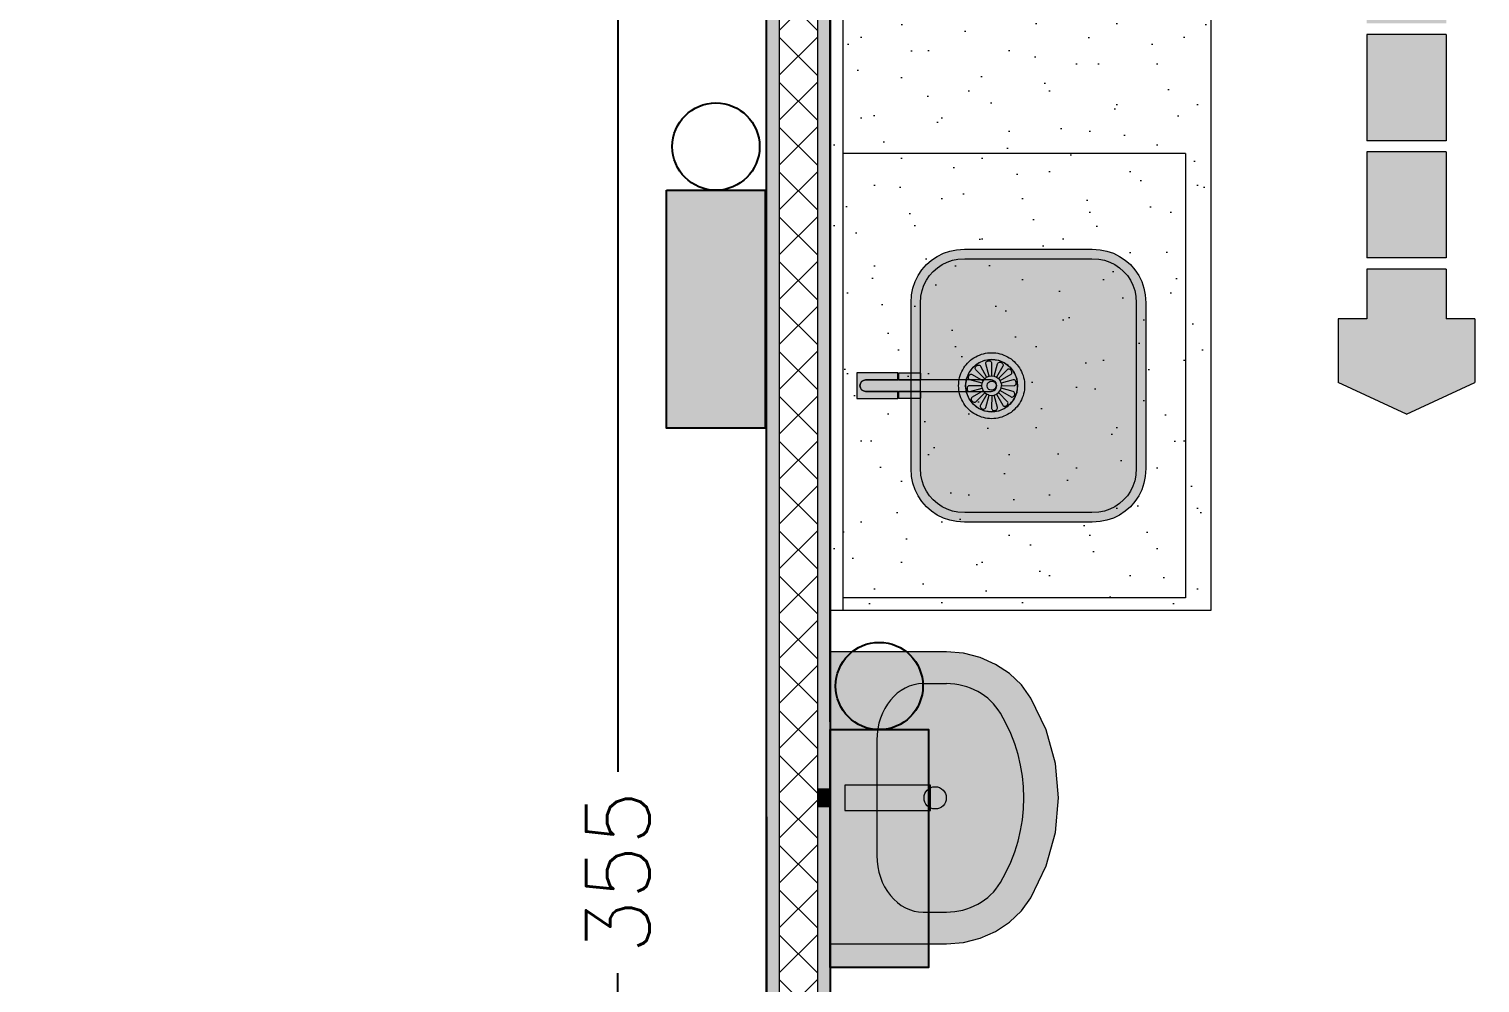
# Model space of a CAD drawing. Header units: metres. Extents: x -1783 to 21505, y -57 to 13660.
# Drawn here: x 12552.6 to 12781.3, y 10982.6 to 11132.9 of the extents above; entities that cross this region are included whole.
import ezdxf

# ---------------------------------------------------------------- set-up
doc = ezdxf.new("R2010")
doc.units = ezdxf.units.M
doc.header["$MEASUREMENT"] = 0
for name, color, linetype, lineweight in [('Bombeiro', 1, 'Continuous', 0), ('LOUCAS-METAIS.ARQ_Caneta_No__96', 252, 'Continuous', 0), ('PAREDE CONSTRUIR_Caneta_No__241', 7, 'Continuous', 13), ('PAREDE CONSTRUIR_Caneta_No__83', 84, 'Continuous', 0)]:
    doc.layers.add(name, color=color, linetype=linetype, lineweight=lineweight)
for name, color, linetype in [('colorida chamar atenção', 10, 'Continuous'), ('cotas', 7, 'Continuous'), ('COTAS EXECUTIVO.EXEC', 7, 'Continuous'), ('LOUCAS-METAIS.ARQ', 7, 'Continuous'), ('PAREDE CONSTRUIR', 7, 'Continuous')]:
    doc.layers.add(name, color=color, linetype=linetype)
for name, color, linetype, lineweight, true_color in [('LOUCAS-METAIS.ARQ_Caneta_No__13', 7, 'Continuous', 0, 0xaaaaaa), ('LOUCAS-METAIS.ARQ_Caneta_No__16', 7, 'Continuous', 0, 0xc9c9c9), ('LOUCAS-METAIS.ARQ_Caneta_No__18', 7, 'Continuous', 0, 0xdfdfdf), ('LOUCAS-METAIS.ARQ_Caneta_No__19', 7, 'Continuous', 0, 0xe9e9e9)]:
    doc.layers.add(name, color=color, linetype=linetype, lineweight=lineweight, true_color=true_color)
doc.styles.add('R80', font='romans.shx', dxfattribs={"height": 10})
doc.dimstyles.new('1-50', dxfattribs={"dimtxt": 10, "dimasz": 5, "dimexe": 10, "dimexo": 10, "dimgap": 3, "dimtad": 1, "dimdec": 1, "dimrnd": 1, "dimdsep": 46, "dimtxsty": 'R80', "dimblk": 'DOT', "dimcen": 0, "dimclrd": 252, "dimclre": 252, "dimclrt": 252, "dimadec": 0, "dimazin": 0, "dimtfac": 1, "dimtdec": 1, "dimtix": 1, "dimtmove": 2, "dimatfit": 3, "dimldrblk": 'DOT', "dimfxl": 1, "dimtolj": 1, "dimarcsym": 0})
pattern_1 = [(45, (18585.245, 16091.269), (-6.363961, 6.363961), [0, -6, 0, -9]), (110, (18605.245, 16091.269), (8.457234, 3.078181), [0, -4.4, 0, -7.6])]

# ---------------------------------------------------------------- blocks, each defined once
blk = doc.blocks.new('iluminação')
at = {"layer": 'colorida chamar atenção'}
blk.add_hatch(color=256, dxfattribs=at).paths.add_polyline_path([(15.52, 37.5), (0, 37.5), (0, 0), (15.52, 0)])
blk.add_lwpolyline([(0, 37.5), (15.52, 37.5), (15.52, 0), (0, 0)], close=True, dxfattribs=at)
blk.add_circle((7.76, 44.38), 6.88, dxfattribs=at)
blk = doc.blocks.new('_Dot')
at = {"color": 0, "linetype": 'ByBlock', "lineweight": -2}
blk.add_line((-0.5, 0), (-1, 0), dxfattribs=at)
at = {"color": 0, "linetype": 'ByBlock', "const_width": 0.5}
blk.add_lwpolyline([(-0.25, 0, 1), (0.25, 0, 1)], format="xyb", close=True, dxfattribs=at)
blk = doc.blocks.new('*D7139')
at = {"layer": 'COTAS EXECUTIVO.EXEC', "color": 252, "lineweight": -2, "transparency": 16777216}
for p, q in [((12806.34, 11191.26), (13000.52, 11191.26)), ((12990.52, 11186.26), (12990.52, 11015.85)), ((12990.52, 10841.21), (12990.52, 10984.13)), ((12618.84, 10836.21), (13000.52, 10836.21))]:
    blk.add_line(p, q, dxfattribs=at)
at = {"layer": 'COTAS EXECUTIVO.EXEC', "color": 252, "lineweight": -2, "transparency": 16777216, "xscale": 5, "yscale": 5, "zscale": 5}
for p, rotation in [((12990.52, 11191.26), 90), ((12990.52, 10836.21), 270)]:
    blk.add_blockref('_Dot', p, dxfattribs=dict(at, rotation=rotation))
at = {"layer": 'COTAS EXECUTIVO.EXEC', "color": 252, "transparency": 16777216, "insert": (12990.52, 10999.99), "char_height": 10, "attachment_point": 5, "rotation": 90, "style": 'R80'}
blk.add_mtext('\\A1;355', dxfattribs=at)
blk = doc.blocks.new('*D7151')
at = {"layer": 'COTAS EXECUTIVO.EXEC', "color": 252, "lineweight": -2, "transparency": 16777216}
for p, q in [((12786.34, 11191.26), (12635.4, 11191.26)), ((12645.4, 11186.26), (12645.4, 11015.85)), ((12645.4, 10841.21), (12645.4, 10984.13)), ((12618.84, 10836.21), (12655.4, 10836.21))]:
    blk.add_line(p, q, dxfattribs=at)
at = {"layer": 'COTAS EXECUTIVO.EXEC', "color": 252, "lineweight": -2, "transparency": 16777216, "xscale": 5, "yscale": 5, "zscale": 5}
for p, rotation in [((12645.4, 11191.26), 90), ((12645.4, 10836.21), 270)]:
    blk.add_blockref('_Dot', p, dxfattribs=dict(at, rotation=rotation))
at = {"layer": 'COTAS EXECUTIVO.EXEC', "color": 252, "transparency": 16777216, "insert": (12645.4, 10999.99), "char_height": 10, "attachment_point": 5, "rotation": 90, "style": 'R80'}
blk.add_mtext('\\A1;355', dxfattribs=at)
blk = doc.blocks.new('*D7202')
at = {"layer": 'COTAS EXECUTIVO.EXEC', "color": 252, "lineweight": -2, "transparency": 16777216}
for p, q in [((12023.84, 11341.25), (12250.38, 11341.25)), ((12240.38, 11336.25), (12240.38, 11090.84)), ((12240.38, 10841.21), (12240.38, 11059.13)), ((12598.84, 10836.21), (12230.38, 10836.21))]:
    blk.add_line(p, q, dxfattribs=at)
at = {"layer": 'COTAS EXECUTIVO.EXEC', "color": 252, "lineweight": -2, "transparency": 16777216, "xscale": 5, "yscale": 5, "zscale": 5}
for p, rotation in [((12240.38, 11341.25), 90), ((12240.38, 10836.21), 270)]:
    blk.add_blockref('_Dot', p, dxfattribs=dict(at, rotation=rotation))
at = {"layer": 'COTAS EXECUTIVO.EXEC', "color": 252, "transparency": 16777216, "insert": (12240.38, 11074.99), "char_height": 10, "attachment_point": 5, "rotation": 90, "style": 'R80'}
blk.add_mtext('\\A1;505', dxfattribs=at)
blk = doc.blocks.new('*D7296')
at = {"layer": 'COTAS EXECUTIVO.EXEC', "color": 252, "lineweight": -2, "transparency": 16777216}
for p, q in [((12313.84, 11098.73), (12313.84, 11429.36)), ((12668.84, 11028.74), (12668.84, 11429.36)), ((12318.84, 11419.36), (12461.74, 11419.36)), ((12663.84, 11419.36), (12493.45, 11419.36))]:
    blk.add_line(p, q, dxfattribs=at)
at = {"layer": 'COTAS EXECUTIVO.EXEC', "color": 252, "lineweight": -2, "transparency": 16777216, "xscale": 5, "yscale": 5, "zscale": 5, "rotation": 180}
blk.add_blockref('_Dot', (12313.84, 11419.36), dxfattribs=at)
at = {"layer": 'COTAS EXECUTIVO.EXEC', "color": 252, "lineweight": -2, "transparency": 16777216, "xscale": 5, "yscale": 5, "zscale": 5}
blk.add_blockref('_Dot', (12668.84, 11419.36), dxfattribs=at)
at = {"layer": 'COTAS EXECUTIVO.EXEC', "color": 252, "transparency": 16777216, "insert": (12477.6, 11419.36), "char_height": 10, "attachment_point": 5, "style": 'R80'}
blk.add_mtext('\\A1;355', dxfattribs=at)
blk = doc.blocks.new('*D7297')
at = {"layer": 'COTAS EXECUTIVO.EXEC', "color": 252, "lineweight": -2, "transparency": 16777216}
for p, q in [((12668.84, 11028.74), (12668.84, 11429.36)), ((12678.84, 11023.74), (12678.84, 11429.36)), ((12663.84, 11419.36), (12658.84, 11419.36)), ((12668.84, 11419.36), (12678.84, 11419.36)), ((12683.84, 11419.36), (12688.84, 11419.36))]:
    blk.add_line(p, q, dxfattribs=at)
at = {"layer": 'COTAS EXECUTIVO.EXEC', "color": 252, "lineweight": -2, "transparency": 16777216, "xscale": 5, "yscale": 5, "zscale": 5}
blk.add_blockref('_Dot', (12668.84, 11419.36), dxfattribs=at)
at = {"layer": 'COTAS EXECUTIVO.EXEC', "color": 252, "lineweight": -2, "transparency": 16777216, "xscale": 5, "yscale": 5, "zscale": 5, "rotation": 180}
blk.add_blockref('_Dot', (12678.84, 11419.36), dxfattribs=at)
at = {"layer": 'COTAS EXECUTIVO.EXEC', "color": 252, "transparency": 16777216, "insert": (12651.12, 11419.36), "char_height": 10, "attachment_point": 5, "style": 'R80'}
blk.add_mtext('\\A1;10', dxfattribs=at)
blk = doc.blocks.new('*D7298')
at = {"layer": 'COTAS EXECUTIVO.EXEC', "color": 252, "lineweight": -2, "transparency": 16777216}
for p, q in [((12678.84, 11023.74), (12678.84, 11429.36)), ((12913.84, 11281.26), (12913.84, 11429.36)), ((12683.84, 11419.36), (12766.74, 11419.36)), ((12908.84, 11419.36), (12798.45, 11419.36))]:
    blk.add_line(p, q, dxfattribs=at)
at = {"layer": 'COTAS EXECUTIVO.EXEC', "color": 252, "lineweight": -2, "transparency": 16777216, "xscale": 5, "yscale": 5, "zscale": 5, "rotation": 180}
blk.add_blockref('_Dot', (12678.84, 11419.36), dxfattribs=at)
at = {"layer": 'COTAS EXECUTIVO.EXEC', "color": 252, "lineweight": -2, "transparency": 16777216, "xscale": 5, "yscale": 5, "zscale": 5}
blk.add_blockref('_Dot', (12913.84, 11419.36), dxfattribs=at)
at = {"layer": 'COTAS EXECUTIVO.EXEC', "color": 252, "transparency": 16777216, "insert": (12782.6, 11419.36), "char_height": 10, "attachment_point": 5, "style": 'R80'}
blk.add_mtext('\\A1;235', dxfattribs=at)
blk = doc.blocks.new('*D7373')
at = {"layer": 'COTAS EXECUTIVO.EXEC', "color": 252, "lineweight": -2, "transparency": 16777216}
for p, q in [((12678.84, 11023.74), (12678.84, 11403.41)), ((12756.34, 11371.25), (12756.34, 11403.41)), ((12683.84, 11393.41), (12706.1, 11393.41)), ((12751.34, 11393.41), (12728.29, 11393.41))]:
    blk.add_line(p, q, dxfattribs=at)
at = {"layer": 'COTAS EXECUTIVO.EXEC', "color": 252, "lineweight": -2, "transparency": 16777216, "xscale": 5, "yscale": 5, "zscale": 5, "rotation": 180}
blk.add_blockref('_Dot', (12678.84, 11393.41), dxfattribs=at)
at = {"layer": 'COTAS EXECUTIVO.EXEC', "color": 252, "lineweight": -2, "transparency": 16777216, "xscale": 5, "yscale": 5, "zscale": 5}
blk.add_blockref('_Dot', (12756.34, 11393.41), dxfattribs=at)
at = {"layer": 'COTAS EXECUTIVO.EXEC', "color": 252, "transparency": 16777216, "insert": (12717.19, 11393.41), "char_height": 10, "attachment_point": 5, "style": 'R80'}
blk.add_mtext('\\A1;78', dxfattribs=at)
blk = doc.blocks.new('*D7378')
at = {"layer": 'COTAS EXECUTIVO.EXEC', "color": 252, "lineweight": -2, "transparency": 16777216}
for p, q in [((12616.34, 11351.25), (12616.34, 11396.41)), ((12668.84, 11028.74), (12668.84, 11396.41)), ((12621.34, 11386.41), (12628.33, 11386.41)), ((12663.84, 11386.41), (12650.52, 11386.41))]:
    blk.add_line(p, q, dxfattribs=at)
at = {"layer": 'COTAS EXECUTIVO.EXEC', "color": 252, "lineweight": -2, "transparency": 16777216, "xscale": 5, "yscale": 5, "zscale": 5, "rotation": 180}
blk.add_blockref('_Dot', (12616.34, 11386.41), dxfattribs=at)
at = {"layer": 'COTAS EXECUTIVO.EXEC', "color": 252, "lineweight": -2, "transparency": 16777216, "xscale": 5, "yscale": 5, "zscale": 5}
blk.add_blockref('_Dot', (12668.84, 11386.41), dxfattribs=at)
at = {"layer": 'COTAS EXECUTIVO.EXEC', "color": 252, "transparency": 16777216, "insert": (12639.42, 11393.41), "char_height": 10, "attachment_point": 5, "style": 'R80'}
blk.add_mtext('\\A1;53', dxfattribs=at)
blk = doc.blocks.new('*D7462')
at = {"layer": 'COTAS EXECUTIVO.EXEC', "color": 252, "lineweight": -2, "transparency": 16777216}
for p, q in [((12668.84, 11008.74), (12668.84, 10758.41)), ((12323.84, 10751.46), (12323.84, 10778.41)), ((12328.84, 10768.41), (12466.74, 10768.41)), ((12663.84, 10768.41), (12498.45, 10768.41))]:
    blk.add_line(p, q, dxfattribs=at)
at = {"layer": 'COTAS EXECUTIVO.EXEC', "color": 252, "lineweight": -2, "transparency": 16777216, "xscale": 5, "yscale": 5, "zscale": 5, "rotation": 180}
blk.add_blockref('_Dot', (12323.84, 10768.41), dxfattribs=at)
at = {"layer": 'COTAS EXECUTIVO.EXEC', "color": 252, "lineweight": -2, "transparency": 16777216, "xscale": 5, "yscale": 5, "zscale": 5}
blk.add_blockref('_Dot', (12668.84, 10768.41), dxfattribs=at)
at = {"layer": 'COTAS EXECUTIVO.EXEC', "color": 252, "transparency": 16777216, "insert": (12482.6, 10768.41), "char_height": 10, "attachment_point": 5, "style": 'R80'}
blk.add_mtext('\\A1;345', dxfattribs=at)
blk = doc.blocks.new('*D7463')
at = {"layer": 'COTAS EXECUTIVO.EXEC', "color": 252, "lineweight": -2, "transparency": 16777216}
for p, q in [((12668.84, 11008.74), (12668.84, 10758.41)), ((12678.84, 11003.74), (12678.84, 10758.41)), ((12663.84, 10768.41), (12658.84, 10768.41)), ((12668.84, 10768.41), (12678.84, 10768.41)), ((12683.84, 10768.41), (12688.84, 10768.41))]:
    blk.add_line(p, q, dxfattribs=at)
at = {"layer": 'COTAS EXECUTIVO.EXEC', "color": 252, "lineweight": -2, "transparency": 16777216, "xscale": 5, "yscale": 5, "zscale": 5}
blk.add_blockref('_Dot', (12668.84, 10768.41), dxfattribs=at)
at = {"layer": 'COTAS EXECUTIVO.EXEC', "color": 252, "lineweight": -2, "transparency": 16777216, "xscale": 5, "yscale": 5, "zscale": 5, "rotation": 180}
blk.add_blockref('_Dot', (12678.84, 10768.41), dxfattribs=at)
at = {"layer": 'COTAS EXECUTIVO.EXEC', "color": 252, "transparency": 16777216, "insert": (12651.12, 10768.41), "char_height": 10, "attachment_point": 5, "style": 'R80'}
blk.add_mtext('\\A1;10', dxfattribs=at)
blk = doc.blocks.new('*D7464')
at = {"layer": 'COTAS EXECUTIVO.EXEC', "color": 252, "lineweight": -2, "transparency": 16777216}
for p, q in [((12913.84, 11261.26), (12913.84, 10758.41)), ((12678.84, 11003.74), (12678.84, 10758.41)), ((12683.84, 10768.41), (12766.74, 10768.41)), ((12908.84, 10768.41), (12798.45, 10768.41))]:
    blk.add_line(p, q, dxfattribs=at)
at = {"layer": 'COTAS EXECUTIVO.EXEC', "color": 252, "lineweight": -2, "transparency": 16777216, "xscale": 5, "yscale": 5, "zscale": 5, "rotation": 180}
blk.add_blockref('_Dot', (12678.84, 10768.41), dxfattribs=at)
at = {"layer": 'COTAS EXECUTIVO.EXEC', "color": 252, "lineweight": -2, "transparency": 16777216, "xscale": 5, "yscale": 5, "zscale": 5}
blk.add_blockref('_Dot', (12913.84, 10768.41), dxfattribs=at)
at = {"layer": 'COTAS EXECUTIVO.EXEC', "color": 252, "transparency": 16777216, "insert": (12782.6, 10768.41), "char_height": 10, "attachment_point": 5, "style": 'R80'}
blk.add_mtext('\\A1;235', dxfattribs=at)
blk = doc.blocks.new('*D7466')
at = {"layer": 'COTAS EXECUTIVO.EXEC', "color": 252, "lineweight": -2, "transparency": 16777216}
for p, q in [((12678.84, 11003.74), (12678.84, 10774.05)), ((12688.38, 10806.21), (12688.38, 10774.05)), ((12673.84, 10784.05), (12668.84, 10784.05)), ((12678.84, 10784.05), (12688.38, 10784.05)), ((12693.38, 10784.05), (12698.38, 10784.05))]:
    blk.add_line(p, q, dxfattribs=at)
at = {"layer": 'COTAS EXECUTIVO.EXEC', "color": 252, "lineweight": -2, "transparency": 16777216, "xscale": 5, "yscale": 5, "zscale": 5}
blk.add_blockref('_Dot', (12678.84, 10784.05), dxfattribs=at)
at = {"layer": 'COTAS EXECUTIVO.EXEC', "color": 252, "lineweight": -2, "transparency": 16777216, "xscale": 5, "yscale": 5, "zscale": 5, "rotation": 180}
blk.add_blockref('_Dot', (12688.38, 10784.05), dxfattribs=at)
at = {"layer": 'COTAS EXECUTIVO.EXEC', "color": 252, "transparency": 16777216, "insert": (12692.96, 10791.05), "char_height": 10, "attachment_point": 5, "style": 'R80'}
blk.add_mtext('\\A1;10', dxfattribs=at)
blk = doc.blocks.new('Basin 26')
at = {"layer": 'LOUCAS-METAIS.ARQ_Caneta_No__18', "linetype": 'Continuous', "lineweight": 0, "true_color": 0xdfdfdf}
for points in [[(-0.23, 0), (-0.23, -0.1833), (-0.2278, -0.2103), (-0.2212, -0.2364), (-0.2104, -0.2608), (-0.1959, -0.2827), (-0.178, -0.3015), (-0.1573, -0.3165), (-0.1073, -0.3404), (-0.0544, -0.3551), (0, -0.36), (0.0544, -0.3551), (0.1073, -0.3404), (0.1573, -0.3165), (0.178, -0.3015), (0.1959, -0.2827), (0.2104, -0.2608), (0.2212, -0.2364), (0.2278, -0.2103), (0.23, -0.1833), (0.23, 0)], [(-0.0135, 0), (0.0135, 0), (0.0135, 0.02), (-0.0135, 0.02)]]:
    blk.add_hatch(color=254, dxfattribs=at).paths.add_polyline_path(points)
at = {"layer": 'LOUCAS-METAIS.ARQ_Caneta_No__96', "color": 252, "linetype": 'Continuous', "lineweight": 0}
for p, q in [((0.0911, -0.0739), (-0.0911, -0.0739)), ((-0.18, -0.1466), (-0.18, -0.1833)), ((0.18, -0.1466), (0.18, -0.1833))]:
    blk.add_line(p, q, dxfattribs=at)
at = {"layer": 'LOUCAS-METAIS.ARQ_Caneta_No__96', "color": 252, "linetype": 'Continuous', "lineweight": 0, "flags": 128}
for points in [[(-0.23, 0), (-0.23, -0.1833), (-0.2278, -0.2103), (-0.2212, -0.2364), (-0.2104, -0.2608), (-0.1959, -0.2827), (-0.178, -0.3015), (-0.1573, -0.3165), (-0.1073, -0.3404), (-0.0544, -0.3551), (0, -0.36), (0.0544, -0.3551), (0.1073, -0.3404), (0.1573, -0.3165), (0.178, -0.3015), (0.1959, -0.2827), (0.2104, -0.2608), (0.2212, -0.2364), (0.2278, -0.2103), (0.23, -0.1833), (0.23, 0)], [(-0.0135, 0), (0.0135, 0), (0.0135, 0.02), (-0.0135, 0.02)]]:
    blk.add_lwpolyline(points, close=True, dxfattribs=at)
at = {"layer": 'LOUCAS-METAIS.ARQ_Caneta_No__96', "color": 252, "linetype": 'Continuous', "lineweight": 0}
blk.add_circle((0, -0.1657), 0.0175, dxfattribs=at)
for centre, major_axis, ratio, start_param, end_param in [((-0.091, -0.1466), (0.089, 0), 0.817717, 1.570796, 3.141593), ((0.091, -0.1466), (0.089, 0), 0.817717, 0, 1.570796), ((-0.0911, -0.1833), (0, 0.097), 0.916667, 1.570796, 2.644618), ((0.0911, -0.1833), (0, 0.097), 0.916667, 3.638567, 4.712389), ((0, 0), (0, 0.3055), 0.916667, 2.644618, 3.638567)]:
    blk.add_ellipse(centre, major_axis=major_axis, ratio=ratio, start_param=start_param, end_param=end_param, dxfattribs=at)
blk = doc.blocks.new('LEM_cuba tramontina 400x340x140')
at = {"layer": 'LOUCAS-METAIS.ARQ_Caneta_No__18', "linetype": 'Continuous', "lineweight": 0, "true_color": 0xdfdfdf}
blk.add_hatch(color=254, dxfattribs=at).paths.add_polyline_path([(0.0843, 0.43), (0.0718, 0.4292), (0.0612, 0.4271), (0.051, 0.4236), (0.0413, 0.4188), (0.0324, 0.4128), (0.0243, 0.4057), (0.0172, 0.3976), (0.0112, 0.3887), (0.0064, 0.379), (0.0029, 0.3688), (0.0008, 0.3582), (0, 0.3457), (0, 0.0843), (0.0008, 0.0718), (0.0029, 0.0612), (0.0064, 0.051), (0.0112, 0.0413), (0.0172, 0.0324), (0.0243, 0.0243), (0.0324, 0.0172), (0.0413, 0.0112), (0.051, 0.0064), (0.0612, 0.0029), (0.0718, 0.0008), (0.0843, 0), (0.2857, 0), (0.2982, 0.0008), (0.3088, 0.0029), (0.319, 0.0064), (0.3287, 0.0112), (0.3376, 0.0172), (0.3457, 0.0243), (0.3528, 0.0324), (0.3588, 0.0413), (0.3636, 0.051), (0.3671, 0.0612), (0.3692, 0.0718), (0.37, 0.0843), (0.37, 0.3457), (0.3692, 0.3582), (0.3671, 0.3688), (0.3636, 0.379), (0.3588, 0.3887), (0.3528, 0.3976), (0.3457, 0.4057), (0.3376, 0.4128), (0.3287, 0.4188), (0.319, 0.4236), (0.3088, 0.4271), (0.2982, 0.4292), (0.2857, 0.43)])
at = {"layer": 'LOUCAS-METAIS.ARQ_Caneta_No__13', "color": 253, "linetype": 'Continuous', "lineweight": 0, "true_color": 0xaaaaaa, "flags": 128}
for points in [[(0.0843, 0.43), (0.0718, 0.4292), (0.0612, 0.4271), (0.051, 0.4236), (0.0413, 0.4188), (0.0324, 0.4128), (0.0243, 0.4057), (0.0172, 0.3976), (0.0112, 0.3887), (0.0064, 0.379), (0.0029, 0.3688), (0.0008, 0.3582), (0, 0.3457), (0, 0.0843), (0.0008, 0.0718), (0.0029, 0.0612), (0.0064, 0.051), (0.0112, 0.0413), (0.0172, 0.0324), (0.0243, 0.0243), (0.0324, 0.0172), (0.0413, 0.0112), (0.051, 0.0064), (0.0612, 0.0029), (0.0718, 0.0008), (0.0843, 0), (0.2857, 0), (0.2982, 0.0008), (0.3088, 0.0029), (0.319, 0.0064), (0.3287, 0.0112), (0.3376, 0.0172), (0.3457, 0.0243), (0.3528, 0.0324), (0.3588, 0.0413), (0.3636, 0.051), (0.3671, 0.0612), (0.3692, 0.0718), (0.37, 0.0843), (0.37, 0.3457), (0.3692, 0.3582), (0.3671, 0.3688), (0.3636, 0.379), (0.3588, 0.3887), (0.3528, 0.3976), (0.3457, 0.4057), (0.3376, 0.4128), (0.3287, 0.4188), (0.319, 0.4236), (0.3088, 0.4271), (0.2982, 0.4292), (0.2857, 0.43)], [(0.3049, 0.0174), (0.3132, 0.0203), (0.3211, 0.0242), (0.3285, 0.0291), (0.3351, 0.0349), (0.3409, 0.0415), (0.3458, 0.0489), (0.3497, 0.0568), (0.3526, 0.0651), (0.3543, 0.0738), (0.355, 0.0848), (0.355, 0.3452), (0.3543, 0.3562), (0.3526, 0.3649), (0.3497, 0.3732), (0.3458, 0.3811), (0.3409, 0.3885), (0.3351, 0.3951), (0.3285, 0.4009), (0.3211, 0.4058), (0.3132, 0.4097), (0.3049, 0.4126), (0.2962, 0.4143), (0.2852, 0.415), (0.0848, 0.415), (0.0738, 0.4143), (0.0651, 0.4126), (0.0568, 0.4097), (0.0489, 0.4058), (0.0415, 0.4009), (0.0349, 0.3951), (0.0291, 0.3885), (0.0242, 0.3811), (0.0203, 0.3732), (0.0174, 0.3649), (0.0157, 0.3562), (0.015, 0.3452), (0.015, 0.0848), (0.0157, 0.0738), (0.0174, 0.0651), (0.0203, 0.0568), (0.0242, 0.0489), (0.0291, 0.0415), (0.0349, 0.0349), (0.0415, 0.0291), (0.0489, 0.0242), (0.0568, 0.0203), (0.0651, 0.0174), (0.0738, 0.0157), (0.0848, 0.015), (0.2852, 0.015), (0.2962, 0.0157)], [(0.1671, 0.1819), (0.1691, 0.1844), (0.1709, 0.1871), (0.1726, 0.1899), (0.174, 0.1929), (0.1753, 0.1959), (0.1765, 0.1989), (0.1774, 0.2021), (0.1781, 0.2053), (0.1786, 0.2085), (0.1789, 0.2117), (0.179, 0.215), (0.1789, 0.2183), (0.1786, 0.2215), (0.1781, 0.2247), (0.1774, 0.2279), (0.1765, 0.2311), (0.1753, 0.2341), (0.174, 0.2371), (0.1726, 0.2401), (0.1709, 0.2429), (0.1691, 0.2456), (0.1671, 0.2481), (0.1649, 0.2506), (0.1626, 0.2529), (0.1601, 0.2551), (0.1576, 0.2571), (0.1549, 0.2589), (0.152, 0.2606), (0.1491, 0.2621), (0.1461, 0.2633), (0.1431, 0.2645), (0.1399, 0.2654), (0.1367, 0.2661), (0.1335, 0.2666), (0.1303, 0.2669), (0.127, 0.267), (0.1237, 0.2669), (0.1205, 0.2666), (0.1173, 0.2661), (0.1141, 0.2654), (0.1109, 0.2645), (0.1079, 0.2633), (0.1049, 0.2621), (0.1019, 0.2606), (0.0991, 0.2589), (0.0964, 0.2571), (0.0939, 0.2551), (0.0914, 0.2529), (0.0891, 0.2506), (0.0869, 0.2481), (0.0849, 0.2456), (0.0831, 0.2429), (0.0814, 0.2401), (0.0799, 0.2371), (0.0787, 0.2341), (0.0775, 0.2311), (0.0766, 0.2279), (0.0759, 0.2247), (0.0754, 0.2215), (0.0751, 0.2183), (0.075, 0.215), (0.0751, 0.2117), (0.0754, 0.2085), (0.0759, 0.2053), (0.0766, 0.2021), (0.0775, 0.1989), (0.0787, 0.1959), (0.0799, 0.1929), (0.0814, 0.1899), (0.0831, 0.1871), (0.0849, 0.1844), (0.0869, 0.1819), (0.0891, 0.1794), (0.0914, 0.1771), (0.0939, 0.1749), (0.0964, 0.1729), (0.0991, 0.1711), (0.1019, 0.1694), (0.1049, 0.1679), (0.1079, 0.1667), (0.1109, 0.1655), (0.1141, 0.1646), (0.1173, 0.1639), (0.1205, 0.1634), (0.1237, 0.1631), (0.127, 0.163), (0.1303, 0.1631), (0.1335, 0.1634), (0.1367, 0.1639), (0.1399, 0.1646), (0.1431, 0.1655), (0.1461, 0.1667), (0.1491, 0.1679), (0.152, 0.1694), (0.1549, 0.1711), (0.1576, 0.1729), (0.1601, 0.1749), (0.1626, 0.1771), (0.1649, 0.1794)], [(0.1475, 0.1792), (0.156, 0.1857), (0.1625, 0.1943), (0.1666, 0.2043), (0.168, 0.215), (0.1666, 0.2257), (0.1625, 0.2357), (0.156, 0.2443), (0.1475, 0.2508), (0.1376, 0.255), (0.127, 0.2564), (0.1164, 0.255), (0.1065, 0.2508), (0.098, 0.2443), (0.0915, 0.2357), (0.0874, 0.2257), (0.086, 0.215), (0.0861, 0.2176), (0.0864, 0.2201), (0.0868, 0.2227), (0.0873, 0.2252), (0.0881, 0.2277), (0.0889, 0.2301), (0.0899, 0.2325), (0.0911, 0.2347), (0.0924, 0.237), (0.0939, 0.2391), (0.0955, 0.2411), (0.0972, 0.2431), (0.099, 0.2449), (0.1009, 0.2466), (0.1029, 0.2482), (0.1051, 0.2496), (0.1073, 0.2509), (0.1096, 0.2521), (0.1119, 0.2531), (0.1144, 0.254), (0.1168, 0.2547), (0.1194, 0.2553), (0.1219, 0.2557), (0.1245, 0.2559), (0.127, 0.256), (0.1296, 0.2559), (0.1322, 0.2557), (0.1347, 0.2553), (0.1372, 0.2547), (0.1397, 0.254), (0.1421, 0.2531), (0.1445, 0.2521), (0.1468, 0.2509), (0.149, 0.2496), (0.1511, 0.2482), (0.1532, 0.2466), (0.1551, 0.2449), (0.1569, 0.2431), (0.1586, 0.2411), (0.1602, 0.2391), (0.1617, 0.237), (0.163, 0.2347), (0.1641, 0.2325), (0.1652, 0.2301), (0.166, 0.2277), (0.1667, 0.2252), (0.1673, 0.2227), (0.1677, 0.2201), (0.168, 0.2176), (0.168, 0.215), (0.168, 0.2124), (0.1677, 0.2099), (0.1673, 0.2073), (0.1667, 0.2048), (0.166, 0.2023), (0.1652, 0.1999), (0.1641, 0.1975), (0.163, 0.1953), (0.1617, 0.193), (0.1602, 0.1909), (0.1586, 0.1889), (0.1569, 0.1869), (0.1551, 0.1851), (0.1532, 0.1834), (0.1511, 0.1818), (0.149, 0.1804), (0.1468, 0.1791), (0.1445, 0.1779), (0.1421, 0.1769), (0.1397, 0.176), (0.1372, 0.1753), (0.1347, 0.1747), (0.1322, 0.1743), (0.1296, 0.1741), (0.127, 0.174), (0.1245, 0.1741), (0.1219, 0.1743), (0.1194, 0.1747), (0.1168, 0.1753), (0.1144, 0.176), (0.1119, 0.1769), (0.1096, 0.1779), (0.1073, 0.1791), (0.1051, 0.1804), (0.1029, 0.1818), (0.1009, 0.1834), (0.099, 0.1851), (0.0972, 0.1869), (0.0955, 0.1889), (0.0939, 0.1909), (0.0924, 0.193), (0.0911, 0.1953), (0.0899, 0.1975), (0.0889, 0.1999), (0.0881, 0.2023), (0.0873, 0.2048), (0.0868, 0.2073), (0.0864, 0.2099), (0.0861, 0.2124), (0.086, 0.215), (0.0874, 0.2043), (0.0915, 0.1943), (0.098, 0.1857), (0.1065, 0.1792), (0.1164, 0.175), (0.127, 0.1736), (0.1376, 0.175)], [(0.1279, 0.2078), (0.1297, 0.2083), (0.1314, 0.2092), (0.1327, 0.2106), (0.1336, 0.2122), (0.1341, 0.214), (0.1341, 0.2159), (0.1336, 0.2178), (0.1327, 0.2194), (0.1314, 0.2207), (0.1298, 0.2217), (0.1279, 0.2222), (0.1261, 0.2222), (0.1243, 0.2217), (0.1226, 0.2208), (0.1213, 0.2194), (0.1204, 0.2178), (0.1199, 0.216), (0.1199, 0.2141), (0.1204, 0.2122), (0.1213, 0.2106), (0.1226, 0.2093), (0.1242, 0.2083), (0.126, 0.2078)]]:
    blk.add_lwpolyline(points, close=True, dxfattribs=at)
for points in [[(0.1231, 0.23), (0.1194, 0.2285), (0.1093, 0.2459), (0.109, 0.2469), (0.109, 0.2479), (0.1093, 0.249), (0.11, 0.25), (0.111, 0.2508), (0.1121, 0.2514), (0.1133, 0.2518), (0.1146, 0.2519), (0.1157, 0.2517), (0.1167, 0.2512), (0.1174, 0.2504), (0.1179, 0.2495), (0.1231, 0.23), (0.1271, 0.2305), (0.1311, 0.23), (0.1348, 0.2284), (0.1379, 0.2259), (0.1404, 0.2227), (0.1419, 0.2189), (0.1424, 0.2149), (0.1624, 0.215), (0.1633, 0.2148), (0.1642, 0.2143), (0.165, 0.2134), (0.1655, 0.2124), (0.1657, 0.2111), (0.1657, 0.2098), (0.1654, 0.2086), (0.1648, 0.2074), (0.1641, 0.2065), (0.1631, 0.2059), (0.1621, 0.2056), (0.1611, 0.2057), (0.1418, 0.2109), (0.1403, 0.2071), (0.1576, 0.1971), (0.1584, 0.1965), (0.1589, 0.1956), (0.1591, 0.1945), (0.159, 0.1933), (0.1586, 0.1921), (0.158, 0.191), (0.1571, 0.19), (0.156, 0.1893), (0.1549, 0.1889), (0.1538, 0.1889), (0.1528, 0.1892), (0.152, 0.1897), (0.1378, 0.2039), (0.1403, 0.2071)], [(0.1271, 0.2305), (0.127, 0.2507), (0.1272, 0.2517), (0.1277, 0.2526), (0.1285, 0.2534), (0.1296, 0.2539), (0.1308, 0.2541), (0.1321, 0.2541), (0.1334, 0.2538), (0.1345, 0.2532), (0.1354, 0.2524), (0.136, 0.2515), (0.1363, 0.2505), (0.1362, 0.2495), (0.1311, 0.23)], [(0.1137, 0.2229), (0.0964, 0.2329), (0.0956, 0.2335), (0.0951, 0.2344), (0.0949, 0.2355), (0.095, 0.2367), (0.0954, 0.2379), (0.096, 0.239), (0.0969, 0.24), (0.098, 0.2407), (0.0991, 0.2411), (0.1002, 0.2411), (0.1012, 0.2408), (0.102, 0.2403), (0.1162, 0.2261)], [(0.1348, 0.2284), (0.1447, 0.2459), (0.1453, 0.2467), (0.1462, 0.2472), (0.1473, 0.2474), (0.1485, 0.2473), (0.1497, 0.2469), (0.1508, 0.2463), (0.1517, 0.2454), (0.1524, 0.2443), (0.1528, 0.2432), (0.1529, 0.2421), (0.1526, 0.2411), (0.152, 0.2402), (0.1379, 0.2259)], [(0.1404, 0.2227), (0.1576, 0.2328), (0.1586, 0.2332), (0.1596, 0.2332), (0.1607, 0.2328), (0.1616, 0.2322), (0.1625, 0.2312), (0.1631, 0.2301), (0.1634, 0.2288), (0.1635, 0.2276), (0.1633, 0.2264), (0.1628, 0.2254), (0.1621, 0.2247), (0.1612, 0.2242), (0.1419, 0.2189)], [(0.1122, 0.2191), (0.1116, 0.2151), (0.0916, 0.215), (0.0907, 0.2152), (0.0898, 0.2157), (0.089, 0.2166), (0.0885, 0.2176), (0.0883, 0.2189), (0.0883, 0.2202), (0.0886, 0.2214), (0.0892, 0.2226), (0.0899, 0.2235), (0.0909, 0.2241), (0.0919, 0.2244), (0.0929, 0.2243), (0.1122, 0.2191), (0.1137, 0.2229), (0.1162, 0.2261), (0.1194, 0.2285)], [(0.1116, 0.2151), (0.1121, 0.2111), (0.0928, 0.2058), (0.0919, 0.2053), (0.0912, 0.2046), (0.0907, 0.2036), (0.0905, 0.2024), (0.0906, 0.2012), (0.0909, 0.1999), (0.0915, 0.1988), (0.0924, 0.1978), (0.0933, 0.1972), (0.0944, 0.1968), (0.0954, 0.1968), (0.0964, 0.1972), (0.1136, 0.2073), (0.1161, 0.2041), (0.102, 0.1898), (0.1014, 0.1889), (0.1011, 0.1879), (0.1012, 0.1868), (0.1016, 0.1857), (0.1023, 0.1846), (0.1032, 0.1837), (0.1043, 0.1831), (0.1055, 0.1827), (0.1067, 0.1826), (0.1078, 0.1828), (0.1087, 0.1833), (0.1093, 0.1841), (0.1192, 0.2016), (0.1229, 0.2), (0.1178, 0.1805), (0.1177, 0.1795), (0.118, 0.1785), (0.1186, 0.1776), (0.1195, 0.1768), (0.1206, 0.1762), (0.1219, 0.1759), (0.1232, 0.1759), (0.1244, 0.1761), (0.1255, 0.1766), (0.1263, 0.1774), (0.1268, 0.1783), (0.127, 0.1793), (0.1269, 0.1995), (0.1309, 0.2), (0.1361, 0.1805), (0.1366, 0.1796), (0.1373, 0.1788), (0.1383, 0.1783), (0.1394, 0.1781), (0.1407, 0.1782), (0.1419, 0.1786), (0.143, 0.1792), (0.144, 0.18), (0.1446, 0.181), (0.145, 0.1821), (0.145, 0.1831), (0.1447, 0.1841), (0.1346, 0.2015), (0.1378, 0.2039)], [(0.1121, 0.2111), (0.1136, 0.2073)], [(0.1418, 0.2109), (0.1424, 0.2149)], [(0.1161, 0.2041), (0.1192, 0.2016)], [(0.1229, 0.2), (0.1269, 0.1995)], [(0.1309, 0.2), (0.1346, 0.2015)]]:
    blk.add_lwpolyline(points, dxfattribs=at)
blk = doc.blocks.new('Tap 26_2')
at = {"layer": 'LOUCAS-METAIS.ARQ_Caneta_No__19', "linetype": 'Continuous', "lineweight": 0, "true_color": 0xe9e9e9}
for points in [[(-0.02, -0.021), (-0.009, -0.021), (-0.009, 0.03, -1), (0.009, 0.03), (0.009, -0.021), (0.02, -0.021), (0.02, 0.044), (-0.02, 0.044)], [(-0.009, -0.1679, 1), (0.009, -0.1678), (0.009, 0.03, 1), (-0.009, 0.03)], [(-0.0197, -0.057), (-0.009, -0.057), (-0.009, -0.022), (-0.0197, -0.022)], [(0.0197, -0.057), (0.0197, -0.022), (0.009, -0.022), (0.009, -0.057)]]:
    blk.add_hatch(color=254, dxfattribs=at).paths.add_polyline_path(points)
at = {"layer": 'LOUCAS-METAIS.ARQ_Caneta_No__13', "color": 253, "linetype": 'Continuous', "lineweight": 0, "true_color": 0xaaaaaa, "flags": 128}
for points in [[(-0.02, -0.021), (-0.009, -0.021), (-0.009, 0.03, -1), (0.009, 0.03), (0.009, -0.021), (0.02, -0.021), (0.02, 0.044), (-0.02, 0.044)], [(-0.009, -0.1679, 1), (0.009, -0.1678), (0.009, 0.03, 1), (-0.009, 0.03)]]:
    blk.add_lwpolyline(points, format="xyb", close=True, dxfattribs=at)
for points in [[(-0.0197, -0.057), (-0.009, -0.057), (-0.009, -0.022), (-0.0197, -0.022)], [(0.0197, -0.057), (0.0197, -0.022), (0.009, -0.022), (0.009, -0.057)]]:
    blk.add_lwpolyline(points, close=True, dxfattribs=at)
blk = doc.blocks.new('Tap 26')
at = {"layer": 'LOUCAS-METAIS.ARQ_Caneta_No__96', "color": 252, "linetype": 'Continuous', "lineweight": 0, "flags": 128}
blk.add_lwpolyline([(-0.02, -0.115), (0.02, -0.115), (0.02, 0.02), (-0.02, 0.02)], close=True, dxfattribs=at)

msp = doc.modelspace()

# ---------------------------------------------------------------- hatches: boundary and pattern name
at = {"layer": 'Bombeiro'}
h = msp.add_hatch(color=256, dxfattribs=at)
h.paths.add_polyline_path([(12763.417, 11095.055), (12763.417, 11087.246), (12758.91, 11087.246), (12758.91, 11077.166), (12769.683, 11072.178), (12780.456, 11077.166), (12780.456, 11087.246), (12775.949, 11087.246), (12775.949, 11095.055)])
h.paths.add_polyline_path([(12775.949, 11113.532), (12763.417, 11113.532), (12763.417, 11096.814), (12775.949, 11096.814)])
h.paths.add_polyline_path([(12763.417, 11132.01), (12763.417, 11115.292), (12775.949, 11115.292), (12775.949, 11132.01)])
h.paths.add_polyline_path([(12763.417, 11133.77), (12775.949, 11133.77), (12775.949, 11150.487), (12763.417, 11150.487)])
h.paths.add_polyline_path([(12763.417, 11152.247), (12775.949, 11152.247), (12775.949, 11168.965), (12763.417, 11168.965)])
at = {"layer": 'cotas'}
h = msp.add_hatch(color=7, dxfattribs=at)
h.dxf.hatch_style = 1
h.paths.add_polyline_path([(21504.961, 13659.963), (10304.961, 13659.963), (10304.961, 5739.963), (21504.961, 5739.963)])
h.paths.add_polyline_path([(10571.627, 13593.296), (21371.627, 13593.296), (21371.627, 5806.63), (10571.627, 5806.63)], flags=16)
at = {"layer": 'LOUCAS-METAIS.ARQ_Caneta_No__16', "linetype": 'Continuous', "lineweight": 0, "true_color": 0xc9c9c9}
h = msp.add_hatch(dxfattribs=at)
h.set_pattern_fill('HAIE_OD_LEGENDA_0006', color=9, scale=100, style=0, pattern_type=2)
h.set_pattern_definition(pattern_1)
h.paths.add_polyline_path([(12678.841, 11189.259), (12678.842, 11113.259), (12680.842, 11113.259), (12680.841, 11189.259)])
h = msp.add_hatch(dxfattribs=at)
h.set_pattern_fill('HAIE_OD_LEGENDA_0006', color=9, scale=100, style=0, pattern_type=2)
h.set_pattern_definition(pattern_1)
h.paths.add_polyline_path([(12680.841, 11189.259), (12680.842, 11113.259), (12738.842, 11113.26), (12738.841, 11189.26)])
h = msp.add_hatch(dxfattribs=at)
h.set_pattern_fill('HAIE_OD_LEGENDA_0006', color=9, scale=100, style=0, pattern_type=2)
h.set_pattern_definition(pattern_1)
h.paths.add_polyline_path([(12678.842, 11113.259), (12678.842, 11043.259), (12680.842, 11043.259), (12680.842, 11113.259)])
h = msp.add_hatch(dxfattribs=at)
h.set_pattern_fill('HAIE_OD_LEGENDA_0006', color=9, scale=100, style=0, pattern_type=2)
h.set_pattern_definition(pattern_1)
h.paths.add_polyline_path([(12680.842, 11113.259), (12680.842, 11043.259), (12734.842, 11043.26), (12734.842, 11113.26)])
h = msp.add_hatch(dxfattribs=at)
h.set_pattern_fill('HAIE_OD_LEGENDA_0006', color=9, scale=100, style=0, pattern_type=2)
h.set_pattern_definition(pattern_1)
h.paths.add_polyline_path([(12734.842, 11113.26), (12734.842, 11043.26), (12738.842, 11043.26), (12738.842, 11113.26)])
h = msp.add_hatch(dxfattribs=at)
h.set_pattern_fill('HAIE_OD_LEGENDA_0006', color=9, scale=100, style=0, pattern_type=2)
h.set_pattern_definition(pattern_1)
h.paths.add_polyline_path([(12678.842, 11043.259), (12678.842, 11041.259), (12680.842, 11041.259), (12680.842, 11043.259)])
h = msp.add_hatch(dxfattribs=at)
h.set_pattern_fill('HAIE_OD_LEGENDA_0006', color=9, scale=100, style=0, pattern_type=2)
h.set_pattern_definition(pattern_1)
h.paths.add_polyline_path([(12680.842, 11043.259), (12680.842, 11041.259), (12738.842, 11041.26), (12738.842, 11043.26)])
at = {"layer": 'PAREDE CONSTRUIR', "linetype": 'Continuous', "lineweight": 0, "true_color": 0xffffff}
for points in [[(12668.841, 11199.259), (12668.841, 10836.212), (12670.841, 10836.212), (12670.841, 11199.259)], [(12676.841, 11191.259), (12676.841, 10836.212), (12678.841, 10836.212), (12678.841, 11191.259)]]:
    msp.add_hatch(color=7, dxfattribs=at).paths.add_polyline_path(points)
at = {"layer": 'PAREDE CONSTRUIR_Caneta_No__83', "linetype": 'Continuous', "lineweight": 0}
h = msp.add_hatch(dxfattribs=at)
h.set_pattern_fill('PLACOMUR_0006', color=84, scale=100, style=0, pattern_type=2)
h.set_pattern_definition([(45, (18585.2446, 16071.2687), (-3.535534, 3.535534), []), (135, (18585.2446, 16071.2687), (3.535534, 3.535534), [])])
h.paths.add_polyline_path([(12670.841, 10836.212), (12676.841, 10836.212), (12676.841, 11193.259), (12670.841, 11193.259)])

# ---------------------------------------------------------------- linework, layer by layer
at = {"layer": 'Bombeiro'}
for p, q in [((12763.417, 11132.01), (12763.417, 11115.292)), ((12775.949, 11132.01), (12763.417, 11132.01)), ((12775.949, 11132.01), (12775.949, 11115.292)), ((12775.949, 11115.292), (12763.417, 11115.292)), ((12763.417, 11113.532), (12763.417, 11096.814)), ((12775.949, 11113.532), (12763.417, 11113.532)), ((12775.949, 11113.532), (12775.949, 11096.814)), ((12775.949, 11096.814), (12763.417, 11096.814)), ((12763.417, 11095.055), (12763.417, 11087.246)), ((12775.949, 11095.055), (12763.417, 11095.055)), ((12775.949, 11095.055), (12775.949, 11087.246)), ((12763.417, 11087.246), (12758.91, 11087.246)), ((12758.91, 11087.246), (12758.91, 11077.166)), ((12780.456, 11087.246), (12775.949, 11087.246)), ((12780.456, 11087.246), (12780.456, 11077.166)), ((12769.683, 11072.178), (12758.91, 11077.166)), ((12769.683, 11072.178), (12780.456, 11077.166))]:
    msp.add_line(p, q, dxfattribs=at)
at = {"layer": 'COTAS EXECUTIVO.EXEC', "flags": 128}
for points in [[(12668.841, 11341.251), (12313.841, 11341.251), (12313.841, 10836.212), (12668.841, 10836.212)], [(12678.841, 11086.645), (12678.841, 10836.212), (12913.841, 10836.212), (12913.841, 11086.645), (12813.841, 11086.645), (12813.841, 11191.259), (12678.841, 11191.259)]]:
    msp.add_lwpolyline(points, close=True, dxfattribs=at)
at = {"layer": 'LOUCAS-METAIS.ARQ_Caneta_No__13', "color": 253, "linetype": 'Continuous', "lineweight": 0, "true_color": 0xaaaaaa, "flags": 128}
for points in [[(12678.841, 11191.259), (12678.841, 11189.259), (12678.842, 11113.259), (12678.842, 11043.259), (12678.842, 11041.259)], [(12680.841, 11189.259), (12680.842, 11113.259), (12680.842, 11043.259), (12680.842, 11041.259)], [(12738.841, 11189.26), (12738.842, 11113.26), (12738.842, 11043.26), (12738.842, 11041.26)], [(12734.842, 11113.26), (12680.842, 11113.259)], [(12734.842, 11113.26), (12734.842, 11043.26)], [(12734.842, 11043.26), (12680.842, 11043.259)], [(12680.842, 11041.259), (12678.842, 11041.259)], [(12738.842, 11041.26), (12680.842, 11041.259)]]:
    msp.add_lwpolyline(points, dxfattribs=at)
at = {"layer": 'PAREDE CONSTRUIR_Caneta_No__241', "color": 7, "linetype": 'Continuous', "lineweight": 13}
for p, q in [((12670.841, 11193.259), (12670.841, 10836.212)), ((12676.841, 11191.259), (12676.841, 10836.212))]:
    msp.add_line(p, q, dxfattribs=at)
at = {"layer": 'PAREDE CONSTRUIR_Caneta_No__241', "color": 7, "linetype": 'Continuous', "lineweight": 13, "flags": 128}
for points in [[(12668.841, 11201.259), (12668.841, 10836.212)], [(12678.841, 10836.212), (12678.841, 11191.259)]]:
    msp.add_lwpolyline(points, dxfattribs=at)

# ---------------------------------------------------------------- block references
at = {"layer": 'Bombeiro'}
for p in [(12653.093, 11069.981), (12678.842, 10984.985)]:
    msp.add_blockref('iluminação', p, dxfattribs=at)
at = {"layer": 'LOUCAS-METAIS.ARQ', "color": 7, "linetype": 'Continuous', "lineweight": 0, "xscale": 100, "yscale": 100, "zscale": 100, "rotation": 90}
msp.add_blockref('Tap 26_2', (12687.444, 11076.689), dxfattribs=at)
at = {"layer": 'LOUCAS-METAIS.ARQ_Caneta_No__13', "color": 253, "linetype": 'Continuous', "lineweight": 0, "true_color": 0xaaaaaa, "xscale": -100, "yscale": 100, "zscale": 100, "rotation": 180}
msp.add_blockref('LEM_cuba tramontina 400x340x140', (12691.604, 11098.189), dxfattribs=at)
at = {"layer": 'LOUCAS-METAIS.ARQ_Caneta_No__96', "color": 252, "linetype": 'Continuous', "lineweight": 0, "xscale": 100, "yscale": 100, "zscale": 100, "rotation": 90}
for name, p in [('Basin 26', (12678.841, 11011.736)), ('Tap 26', (12683.175, 11011.736))]:
    msp.add_blockref(name, p, dxfattribs=at)

# ---------------------------------------------------------------- dimensions: what is measured, and where the dimension line sits
at = {"layer": 'COTAS EXECUTIVO.EXEC'}
for base, p1, p2, picture, middle in [((12668.841, 11419.364), (12313.841, 11088.731), (12668.841, 11018.736), '*D7296', (12477.595, 11419.364)), ((12678.841, 11419.364), (12668.841, 11018.736), (12678.841, 11013.736), '*D7297', (12651.121, 11419.364)), ((12913.841, 11419.364), (12678.841, 11013.736), (12913.841, 11271.255), '*D7298', (12782.595, 11419.364)), ((12756.341, 11393.411), (12678.841, 11013.736), (12756.341, 11361.251), '*D7373', (12717.191, 11393.411)), ((12668.841, 11386.411), (12616.341, 11341.251), (12668.841, 11018.736), '*D7378', (12639.424, 11393.411)), ((12913.841, 10768.413), (12678.841, 11013.736), (12913.841, 11271.255), '*D7464', (12782.595, 10768.413)), ((12668.841, 10768.413), (12323.841, 10741.458), (12668.841, 11018.736), '*D7462', (12482.595, 10768.413)), ((12678.841, 10768.413), (12668.841, 11018.736), (12678.841, 11013.736), '*D7463', (12651.121, 10768.413)), ((12688.384, 10784.045), (12678.841, 11013.736), (12688.384, 10816.212), '*D7466', (12692.959, 10791.045))]:
    dim = msp.add_linear_dim(base=base, p1=p1, p2=p2, dimstyle='1-50', dxfattribs=at)
    dim.commit()
    dim.dimension.update_dxf_attribs({"geometry": picture, "text_midpoint": middle, "dimtype": 160})
for base, p2, picture, middle in [((12240.381, 11341.251), (12013.843, 11341.251), '*D7202', (12240.381, 11074.985)), ((12990.517, 11191.259), (12796.341, 11191.259), '*D7139', (12990.517, 10999.989)), ((12645.398, 11191.259), (12796.341, 11191.259), '*D7151', (12645.398, 10999.989))]:
    dim = msp.add_linear_dim(base=base, p1=(12608.841, 10836.212), p2=p2, angle=90, dimstyle='1-50', dxfattribs=at)
    dim.commit()
    dim.dimension.update_dxf_attribs({"geometry": picture, "text_midpoint": middle, "dimtype": 160})

doc.saveas('drawing.dxf')
